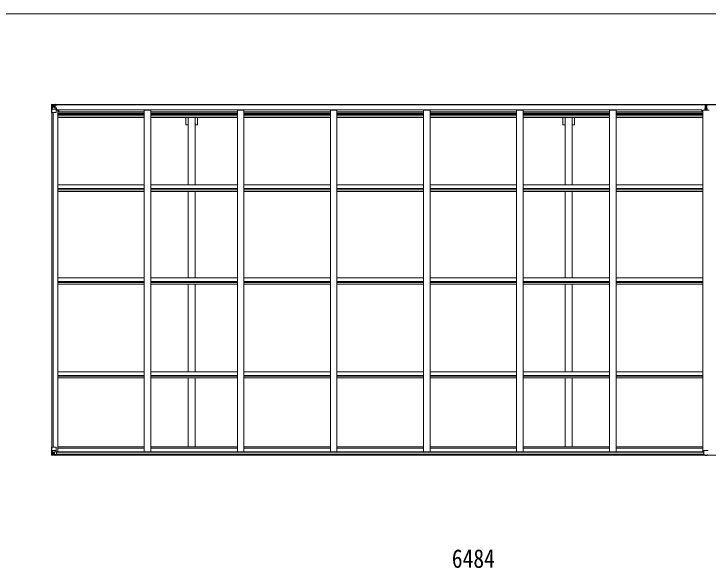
# Model space of a CAD drawing. Units: millimetres at full size, sheet at 1:30; details may follow other scales. Extents: x -8385 to 8479, y -5853 to 5787.
# Drawn here: x -518 to 4823, y 1522 to 5787 of the extents above; entities that cross this region are included whole.
import ezdxf
from ezdxf.enums import TextEntityAlignment as Align

# ---------------------------------------------------------------- set-up
doc = ezdxf.new("R2010")
doc.units = ezdxf.units.MM
doc.header["$LTSCALE"] = 30
for name, color, linetype, lineweight in [('0-1_本体', 4, 'Continuous', 9), ('0-2_部品', 7, 'Continuous', 9), ('0-A_寸法', 6, 'Continuous', 9), ('F-0_240', 7, 'Continuous', 9)]:
    doc.layers.add(name, color=color, linetype=linetype, lineweight=lineweight)
doc.styles.add('ＭＳ ゴシック', font='')
doc.styles.get('ＭＳ ゴシック').set_extended_font_data('MS Gothic')

msp = doc.modelspace()

# ---------------------------------------------------------------- linework, layer by layer
at = {"layer": '0-1_本体'}
for p, q in [((4799.63, 5088.85), (-204.37, 5088.85)), ((4799.63, 5086.79), (-204.37, 5086.79)), ((6236.63, 5088.85), (4812.63, 5088.85)), ((6236.63, 5086.78), (4812.63, 5086.78)), ((-225.87, 2452.98), (-225.87, 5028.08)), ((-216.87, 2452.98), (-216.87, 5028.08)), ((-216.17, 2452.98), (-216.17, 5028.08)), ((-193.87, 5046.55), (-180.87, 5046.55)), ((-180.87, 2416.63), (-180.87, 5046.55)), ((485.13, 5024.14), (-180.87, 5024.14)), ((485.13, 5033.51), (-173.37, 5033.51)), ((485.13, 5046.55), (535.13, 5046.55)), ((485.13, 2416.63), (485.13, 5046.55)), ((535.13, 2416.63), (535.13, 5046.55)), ((1201.13, 5033.51), (535.13, 5033.51)), ((1201.13, 5024.14), (535.13, 5024.14)), ((1201.13, 5046.55), (1251.13, 5046.55)), ((1201.13, 2416.63), (1201.13, 5046.55)), ((1251.13, 2416.63), (1251.13, 5046.55)), ((1917.13, 5033.51), (1251.13, 5033.51)), ((1917.13, 5024.14), (1251.13, 5024.14)), ((1917.13, 5046.55), (1967.13, 5046.55)), ((1917.13, 2416.63), (1917.13, 5046.55)), ((1967.13, 2416.63), (1967.13, 5046.55)), ((2633.13, 5033.51), (1967.13, 5033.51)), ((2633.13, 5024.14), (1967.13, 5024.14)), ((2633.13, 5046.55), (2683.13, 5046.55)), ((2633.13, 2416.63), (2633.13, 5046.55)), ((2683.13, 2416.63), (2683.13, 5046.55)), ((3349.13, 5033.51), (2683.13, 5033.51)), ((3349.13, 5024.14), (2683.13, 5024.14)), ((3349.13, 5046.55), (3399.13, 5046.55)), ((3349.13, 2416.63), (3349.13, 5046.55)), ((3399.13, 2416.63), (3399.13, 5046.55)), ((4065.13, 5033.51), (3399.13, 5033.51)), ((4065.13, 5024.14), (3399.13, 5024.14)), ((4065.13, 5046.55), (4115.13, 5046.55)), ((4065.13, 2416.63), (4065.13, 5046.55)), ((4115.13, 2416.63), (4115.13, 5046.55)), ((4781.13, 5033.51), (4115.13, 5033.51)), ((4781.13, 5024.14), (4115.13, 5024.14)), ((4773.63, 5048.58), (4773.63, 5033.51)), ((-180.87, 5017.07), (485.13, 5017.07)), ((485.13, 5013.29), (-180.87, 5013.29)), ((485.13, 5001.94), (-180.87, 5001.94)), ((485.13, 4989.12), (-180.87, 4989.12)), ((535.13, 5017.07), (1201.13, 5017.07)), ((1201.13, 5013.29), (535.13, 5013.29)), ((1201.13, 5001.94), (535.13, 5001.94)), ((1201.13, 4989.12), (535.13, 4989.12)), ((822.63, 4471.55), (822.63, 4989.12)), ((877.63, 4471.55), (877.63, 4989.12)), ((895.33, 4932.85), (895.33, 4989.12)), ((1251.13, 5017.07), (1917.13, 5017.07)), ((1917.13, 5013.29), (1251.13, 5013.29)), ((1917.13, 5001.94), (1251.13, 5001.94)), ((1917.13, 4989.12), (1251.13, 4989.12)), ((1967.13, 5017.07), (2633.13, 5017.07)), ((2633.13, 5013.29), (1967.13, 5013.29)), ((2633.13, 5001.94), (1967.13, 5001.94)), ((2633.13, 4989.12), (1967.13, 4989.12)), ((2683.13, 5017.07), (3349.13, 5017.07)), ((3349.13, 5013.29), (2683.13, 5013.29)), ((3349.13, 5001.94), (2683.13, 5001.94)), ((3349.13, 4989.12), (2683.13, 4989.12)), ((3399.13, 5017.07), (4065.13, 5017.07)), ((4065.13, 5013.29), (3399.13, 5013.29)), ((4065.13, 5001.94), (3399.13, 5001.94)), ((4065.13, 4989.12), (3399.13, 4989.12)), ((3722.63, 4471.55), (3722.63, 4989.12)), ((3777.63, 4471.55), (3777.63, 4989.12)), ((3795.33, 4932.85), (3795.33, 4989.12)), ((4115.13, 5017.07), (4781.13, 5017.07)), ((4781.13, 5013.29), (4115.13, 5013.29)), ((4781.13, 5001.94), (4115.13, 5001.94)), ((4781.13, 4989.12), (4115.13, 4989.12)), ((895.33, 4932.85), (877.63, 4932.85)), ((3795.33, 4932.85), (3777.63, 4932.85)), ((485.13, 4471.55), (-180.87, 4471.55)), ((485.13, 4442.58), (-180.87, 4442.58)), ((1201.13, 4471.55), (535.13, 4471.55)), ((1201.13, 4442.58), (535.13, 4442.58)), ((1917.13, 4471.55), (1251.13, 4471.55)), ((1917.13, 4442.58), (1251.13, 4442.58)), ((2633.13, 4471.55), (1967.13, 4471.55)), ((2633.13, 4442.58), (1967.13, 4442.58)), ((3349.13, 4471.55), (2683.13, 4471.55)), ((3349.13, 4442.58), (2683.13, 4442.58)), ((4065.13, 4471.55), (3399.13, 4471.55)), ((4065.13, 4442.58), (3399.13, 4442.58)), ((4781.13, 4471.55), (4115.13, 4471.55)), ((4781.13, 4442.58), (4115.13, 4442.58)), ((485.13, 4432.43), (-180.87, 4432.43)), ((485.13, 4419.59), (-180.87, 4419.59)), ((1201.13, 4432.43), (535.13, 4432.43)), ((1201.13, 4419.59), (535.13, 4419.59)), ((822.63, 3756.77), (822.63, 4419.59)), ((877.63, 3756.77), (877.63, 4419.59)), ((1917.13, 4432.43), (1251.13, 4432.43)), ((1917.13, 4419.59), (1251.13, 4419.59)), ((2633.13, 4432.43), (1967.13, 4432.43)), ((2633.13, 4419.59), (1967.13, 4419.59)), ((3349.13, 4432.43), (2683.13, 4432.43)), ((3349.13, 4419.59), (2683.13, 4419.59)), ((4065.13, 4432.43), (3399.13, 4432.43)), ((4065.13, 4419.59), (3399.13, 4419.59)), ((3722.63, 3756.77), (3722.63, 4419.59)), ((3777.63, 3756.77), (3777.63, 4419.59)), ((4781.13, 4432.43), (4115.13, 4432.43)), ((4781.13, 4419.59), (4115.13, 4419.59)), ((485.13, 3756.77), (-180.87, 3756.77)), ((1201.13, 3756.77), (535.13, 3756.77)), ((1917.13, 3756.77), (1251.13, 3756.77)), ((2633.13, 3756.77), (1967.13, 3756.77)), ((3349.13, 3756.77), (2683.13, 3756.77)), ((4065.13, 3756.77), (3399.13, 3756.77)), ((4781.13, 3756.77), (4115.13, 3756.77)), ((485.13, 3727.33), (-180.87, 3727.33)), ((485.13, 3720.18), (-180.87, 3720.18)), ((485.13, 3707.22), (-180.87, 3707.22)), ((1201.13, 3727.33), (535.13, 3727.33)), ((1201.13, 3720.18), (535.13, 3720.18)), ((1201.13, 3707.22), (535.13, 3707.22)), ((822.63, 3032.86), (822.63, 3707.22)), ((877.63, 3032.86), (877.63, 3707.22)), ((1917.13, 3727.33), (1251.13, 3727.33)), ((1917.13, 3720.18), (1251.13, 3720.18)), ((1917.13, 3707.22), (1251.13, 3707.22)), ((2633.13, 3727.33), (1967.13, 3727.33)), ((2633.13, 3720.18), (1967.13, 3720.18)), ((2633.13, 3707.22), (1967.13, 3707.22)), ((3349.13, 3727.33), (2683.13, 3727.33)), ((3349.13, 3720.18), (2683.13, 3720.18)), ((3349.13, 3707.22), (2683.13, 3707.22)), ((4065.13, 3727.33), (3399.13, 3727.33)), ((4065.13, 3720.18), (3399.13, 3720.18)), ((4065.13, 3707.22), (3399.13, 3707.22)), ((3722.63, 3032.86), (3722.63, 3707.22)), ((3777.63, 3032.86), (3777.63, 3707.22)), ((4781.13, 3727.33), (4115.13, 3727.33)), ((4781.13, 3720.18), (4115.13, 3720.18)), ((4781.13, 3707.22), (4115.13, 3707.22)), ((485.13, 3032.86), (-180.87, 3032.86)), ((485.13, 3003.1), (-180.87, 3003.1)), ((485.13, 2998.8), (-180.87, 2998.8)), ((1201.13, 3032.86), (535.13, 3032.86)), ((1201.13, 3003.1), (535.13, 3003.1)), ((1201.13, 2998.8), (535.13, 2998.8)), ((1917.13, 3032.86), (1251.13, 3032.86)), ((1917.13, 3003.1), (1251.13, 3003.1)), ((1917.13, 2998.8), (1251.13, 2998.8)), ((2633.13, 3032.86), (1967.13, 3032.86)), ((2633.13, 3003.1), (1967.13, 3003.1)), ((2633.13, 2998.8), (1967.13, 2998.8)), ((3349.13, 3032.86), (2683.13, 3032.86)), ((3349.13, 3003.1), (2683.13, 3003.1)), ((3349.13, 2998.8), (2683.13, 2998.8)), ((4065.13, 3032.86), (3399.13, 3032.86)), ((4065.13, 3003.1), (3399.13, 3003.1)), ((4065.13, 2998.8), (3399.13, 2998.8)), ((4781.13, 3032.86), (4115.13, 3032.86)), ((4781.13, 3003.1), (4115.13, 3003.1)), ((4781.13, 2998.8), (4115.13, 2998.8)), ((485.13, 2985.79), (-180.87, 2985.79)), ((1201.13, 2985.79), (535.13, 2985.79)), ((822.63, 2453.87), (822.63, 2985.79)), ((877.63, 2453.87), (877.63, 2985.79)), ((1917.13, 2985.79), (1251.13, 2985.79)), ((2633.13, 2985.79), (1967.13, 2985.79)), ((3349.13, 2985.79), (2683.13, 2985.79)), ((4065.13, 2985.79), (3399.13, 2985.79)), ((3722.63, 2453.87), (3722.63, 2985.79)), ((3777.63, 2453.87), (3777.63, 2985.79)), ((4781.13, 2985.79), (4115.13, 2985.79)), ((-189.91, 2416.63), (4790.17, 2416.63)), ((-189.37, 2414.28), (4789.63, 2414.28)), ((484.55, 2444.74), (-181.45, 2444.74)), ((484.82, 2453.87), (-181.18, 2453.87)), ((1200.55, 2444.74), (534.55, 2444.74)), ((1200.82, 2453.87), (534.82, 2453.87)), ((1916.55, 2444.74), (1250.55, 2444.74)), ((1916.82, 2453.87), (1250.82, 2453.87)), ((2632.55, 2444.74), (1966.55, 2444.74)), ((2632.82, 2453.87), (1966.82, 2453.87)), ((3348.55, 2444.74), (2682.55, 2444.74)), ((3348.82, 2453.87), (2682.82, 2453.87)), ((4064.55, 2444.74), (3398.55, 2444.74)), ((4064.82, 2453.87), (3398.82, 2453.87)), ((4780.55, 2444.74), (4114.55, 2444.74)), ((4780.82, 2453.87), (4114.82, 2453.87)), ((-199.37, 2392.13), (4799.63, 2392.13)), ((-199.37, 2391.19), (4799.63, 2391.19)), ((-189.37, 2398.62), (4789.63, 2398.62)), ((4812.63, 2392.13), (6231.63, 2392.13)), ((6231.63, 2391.18), (4812.63, 2391.18))]:
    msp.add_line(p, q, dxfattribs=at)
for points in [[(-173.37, 5033.51), (-173.37, 5048.58), (4773.63, 5048.58)], [(4781.13, 2416.63), (4781.13, 5046.74), (4831.13, 5046.74)], [(822.63, 4932.85), (804.93, 4932.85), (804.93, 4989.12)], [(3722.63, 4932.85), (3704.93, 4932.85), (3704.93, 4989.12)]]:
    msp.add_lwpolyline(points, dxfattribs=at)
at = {"layer": '0-2_部品'}
for p, q in [((-227.87, 5088.79), (-227.87, 5088.75)), ((-226.93, 5089.79), (-226.93, 5089.79)), ((-226.93, 5089.75), (-226.93, 5089.78)), ((-217.96, 5090.18), (-225.88, 5089.7)), ((-225.02, 5088.73), (-225.03, 5088.66)), ((-225.03, 5028.08), (-225.03, 5088.66)), ((-221.06, 5085.29), (-223.79, 5088.96)), ((-220.2, 5081.78), (-217.87, 5081.84)), ((-220.2, 5068.31), (-220.2, 5081.78)), ((-205.87, 5090.96), (-217.87, 5090.18)), ((-217.87, 5081.84), (-205.87, 5081.84)), ((-212.39, 5074.64), (-212.39, 5073.68)), ((-206.87, 5081.84), (-205.87, 5081.84)), ((-199.37, 5091.48), (-205.87, 5091.08)), ((-205.87, 5064.98), (-205.87, 5091.08)), ((-205.87, 5090.19), (-199.37, 5090.59)), ((-204.37, 5085.37), (-205.87, 5085.37)), ((-204.37, 5081.84), (-205.87, 5081.84)), ((-199.37, 5089.67), (-204.37, 5089.58)), ((-203.87, 5085.01), (-204.37, 5085.01)), ((-200.37, 5080.08), (-204.37, 5080.08)), ((-204.26, 5083.71), (-200.37, 5083.71)), ((-203.87, 5086.04), (-203.87, 5084.08)), ((-195.87, 5086.04), (-203.87, 5086.04)), ((-195.87, 5086.01), (-203.87, 5086.01)), ((-193.87, 5084.17), (-203.87, 5084.08)), ((-203.87, 5083.92), (-203.87, 5084.08)), ((-203.87, 5084.08), (-203.87, 5084.08)), ((-200.37, 5063.98), (-200.37, 5083.95)), ((-199.37, 5090.59), (-199.37, 5091.48)), ((-199.37, 5090.08), (-199.37, 5090.59)), ((-199.37, 5090.08), (-199.37, 5089.67)), ((-199.37, 5089.67), (-199.37, 5088.85)), ((-194.37, 5089.28), (-194.37, 5088.85)), ((-194.07, 5089.28), (-194.37, 5089.28)), ((-194.07, 5089.28), (-192.38, 5088.85)), ((-193.87, 5085.78), (-188.87, 5085.78)), ((-193.87, 5084.17), (-193.87, 5085.78)), ((-188.87, 5086.79), (-188.87, 5085.78)), ((-188.87, 5085.78), (-187.87, 5085.78)), ((-187.87, 5085.78), (-187.87, 5086.79)), ((-187.87, 5085.78), (-187.87, 5084.21)), ((-187.87, 5084.1), (-187.87, 5084.21)), ((4799.63, 5090.57), (4804.47, 5090.86)), ((4799.63, 5087.57), (4799.63, 5090.57)), ((4804.63, 5087.87), (4799.63, 5087.57)), ((4799.63, 5086.07), (4799.63, 5087.57)), ((4800.63, 5085.07), (4804.63, 5085.07)), ((4800.63, 5083.24), (4800.63, 5085.07)), ((4800.63, 5083.24), (4804.63, 5083.17)), ((4800.63, 5079.64), (4800.63, 5083.24)), ((4800.63, 5079.64), (4804.63, 5079.57)), ((4800.63, 5071.4), (4800.63, 5079.64)), ((4804.47, 5090.86), (4806.13, 5090.97)), ((4806.13, 5087.96), (4804.63, 5087.87)), ((4804.63, 5085.07), (4804.63, 5087.87)), ((4804.63, 5085.07), (4804.63, 5074.35)), ((4804.63, 5074.35), (4807.63, 5074.35)), ((4804.63, 5067.28), (4804.63, 5074.35)), ((4806.13, 5090.97), (4806.13, 5087.96)), ((4812.63, 5087.56), (4806.13, 5087.96)), ((4807.63, 5085.07), (4811.63, 5085.07)), ((4807.63, 5085.07), (4807.63, 5074.35)), ((4807.63, 5083.17), (4811.63, 5083.17)), ((4807.63, 5067.28), (4807.63, 5074.35)), ((4811.63, 5083.17), (4811.63, 5085.07)), ((4812.63, 5086.07), (4812.63, 5087.56)), ((-225.03, 5028.08), (-194.87, 5028.08)), ((-224.48, 5054.96), (-220.34, 5067.05)), ((-224.48, 5054.96), (-217.87, 5054.75)), ((-217.87, 5068.28), (-220.2, 5068.31)), ((-217.87, 5068.28), (-205.87, 5068.28)), ((-217.87, 5068.28), (-217.87, 5068.28)), ((-217.87, 5054.75), (-193.87, 5054.75)), ((-204.37, 5068.28), (-205.87, 5068.28)), ((-205.04, 5064.72), (-194.7, 5063.07)), ((-205.04, 5064.09), (-205.04, 5064.72)), ((-194.7, 5062.44), (-205.04, 5064.09)), ((-200.37, 5071.88), (-204.37, 5071.88)), ((-194.7, 5063.07), (-194.7, 5062.44)), ((-194.42, 5062.99), (-190.37, 5062.96)), ((-193.87, 5029.08), (-193.87, 5062.18)), ((-189.37, 5051.08), (-193.87, 5051.08)), ((-173.37, 5047.77), (-193.87, 5047.77)), ((-189.37, 5062.95), (-190.37, 5062.96)), ((-190.37, 5061.22), (-189.37, 5061.23)), ((-189.37, 5047.77), (-189.37, 5062.95)), ((4797.63, 5059.51), (4804.63, 5059.57)), ((4797.63, 5058.13), (4804.63, 5058.07)), ((4797.63, 5046.74), (4797.63, 5057.63)), ((4800.63, 5071.4), (4804.63, 5071.37)), ((4800.63, 5059.53), (4800.63, 5071.4)), ((4804.63, 5067.28), (4807.63, 5067.28)), ((4804.63, 5057.64), (4804.63, 5067.28)), ((4804.63, 5057.64), (4807.63, 5057.64)), ((4804.63, 5050.57), (4804.63, 5057.64)), ((4804.63, 5050.57), (4807.63, 5050.57)), ((4804.63, 5050.57), (4804.63, 5046.74)), ((4807.63, 5057.64), (4807.63, 5067.28)), ((4814.63, 5059.01), (4807.63, 5059.07)), ((4807.63, 5050.57), (4807.63, 5057.64)), ((4807.63, 5050.57), (4807.63, 5046.74)), ((4811.63, 5059.53), (4811.63, 5071.37)), ((4814.63, 5058.13), (4814.63, 5059.01)), ((4814.63, 5046.74), (4814.63, 5057.63)), ((-227.87, 2452.98), (-194.87, 2452.98)), ((-227.87, 2392.27), (-227.87, 2452.98)), ((-225.03, 2452.98), (-225.03, 2392.4)), ((-224.48, 2426.1), (-217.87, 2426.32)), ((-224.48, 2426.1), (-220.34, 2414.02)), ((-217.87, 2412.78), (-220.2, 2412.75)), ((-220.2, 2412.75), (-220.2, 2399.28)), ((-217.87, 2426.32), (-193.87, 2426.32)), ((-217.87, 2412.78), (-217.87, 2412.78)), ((-205.87, 2412.78), (-217.87, 2412.78)), ((-213.35, 2406.42), (-213.35, 2407.38)), ((-205.87, 2416.77), (-199.37, 2416.77)), ((-205.87, 2416.77), (-205.87, 2389.98)), ((-194.69, 2418.63), (-205.04, 2416.97)), ((-205.04, 2416.97), (-205.04, 2416.77)), ((-202.35, 2416.77), (-194.69, 2417.99)), ((-199.37, 2416.77), (-190.37, 2416.74)), ((-194.69, 2417.99), (-194.69, 2418.63)), ((-193.87, 2451.98), (-193.87, 2418.89)), ((-189.37, 2415.83), (-189.37, 2395.67)), ((4789.63, 2394.72), (4789.63, 2427.04)), ((4821.63, 2428.04), (4790.63, 2428.04)), ((-226.93, 2391.32), (-226.93, 2391.27)), ((-217.96, 2390.89), (-225.88, 2391.36)), ((-225.02, 2392.33), (-225.03, 2392.4)), ((-221.06, 2395.77), (-223.79, 2392.11)), ((-220.2, 2399.28), (-217.87, 2399.22)), ((-217.87, 2399.23), (-205.87, 2399.23)), ((-205.87, 2390.1), (-217.87, 2390.88)), ((-199.37, 2389.59), (-199.37, 2395.53)), ((-190.37, 2394.96), (-199.37, 2394.9)), ((4789.63, 2394.72), (4789.63, 2394.69)), ((4799.63, 2393.96), (4790.63, 2394.01)), ((4812.63, 2393.96), (4821.63, 2394.01))]:
    msp.add_line(p, q, dxfattribs=at)
for points in [[(-227.87, 5088.75), (-227.87, 5028.08), (-225.03, 5028.08)], [(-226.93, 5089.79), (-217.87, 5090.35), (-205.87, 5091.08)], [(-214.31, 5075.6), (-215.27, 5075.6), (-215.27, 5076.56), (-214.31, 5076.56)], [(-213.35, 5077.52), (-213.35, 5078.48), (-212.39, 5078.48), (-212.39, 5077.52)], [(-212.39, 5073.68), (-213.35, 5073.68), (-213.35, 5074.64)], [(-211.43, 5076.56), (-210.47, 5076.56), (-210.47, 5075.6), (-211.43, 5075.6)], [(-199.37, 5090.08), (-204.37, 5090.08), (-204.37, 5064.62)], [(-203.87, 5085.01), (-195.87, 5085.01), (-195.87, 5086.79)], [(-188.87, 5084.05), (-203.87, 5083.92), (-203.87, 5083.92)], [(-193.87, 5084.17), (-193.87, 5084.16), (-187.87, 5084.21)], [(4806.13, 5090.97), (4812.63, 5090.57), (4812.63, 5087.56)], [(4807.63, 5079.57), (4811.63, 5079.57), (4811.63, 5083.17)], [(4807.63, 5071.37), (4811.63, 5071.37), (4811.63, 5079.57)], [(-190.37, 5062.96), (-190.37, 5061.22), (-193.87, 5061.2)], [(4804.63, 5059.07), (4797.63, 5059.01), (4797.63, 5059.51)], [(4804.63, 5057.57), (4797.63, 5057.63), (4797.63, 5058.13), (4797.63, 5059.01)], [(4807.63, 5059.57), (4814.63, 5059.51), (4814.63, 5059.01)], [(4807.63, 5058.07), (4814.63, 5058.13), (4814.63, 5057.63), (4807.63, 5057.57)], [(-214.31, 2404.5), (-215.27, 2404.5), (-215.27, 2405.46), (-214.31, 2405.46)], [(-213.35, 2407.38), (-212.39, 2407.38), (-212.39, 2406.42)], [(-212.39, 2403.54), (-212.39, 2402.58), (-213.35, 2402.58), (-213.35, 2403.54)], [(-211.43, 2405.46), (-210.47, 2405.46), (-210.47, 2404.5), (-211.43, 2404.5)], [(-226.93, 2391.27), (-217.87, 2390.72), (-199.37, 2389.59)], [(-189.37, 2395.67), (-189.38, 2395.57), (-199.37, 2395.53)], [(4806.13, 2388.53), (4799.63, 2388.92), (4799.63, 2393.96)], [(4806.13, 2388.53), (4812.63, 2388.92), (4812.63, 2393.96)]]:
    msp.add_lwpolyline(points, dxfattribs=at)
for centre in [(-212.87, 5076.08), (-212.87, 2404.98)]:
    msp.add_circle(centre, 5.3, dxfattribs=at)
for centre, radius, start, end in [((-226.87, 5088.79), 0.999, 93.4424, 179.95083), ((-226.87, 5088.79), 1, 93.50017, 180.00079), ((-226.87, 5088.75), 0.999, 93.4424, 179.95083), ((-225.72, 5102.4), 12.7, 269.24466, 275.10311), ((-223.74, 5088.79), 1.28, 131.17831, 182.45895), ((-214.31, 5077.52), 0.96, 270, 0), ((-214.31, 5074.64), 0.96, 0, 90), ((-211.43, 5077.52), 0.96, 180, 270), ((-211.43, 5074.64), 0.96, 90, 180), ((-203.87, 5086.54), 0.5, 179.99802, 269.99691), ((-203.87, 5086.51), 0.5, 180.00109, 270.00109), ((-203.87, 5083.58), 0.5, 90.52895, 180.04464), ((-203.86, 5083.41), 0.513, 91.88028, 181.04707), ((-188.73, 5091.74), 7.69, 268.96999, 276.43426), ((4800.63, 5086.07), 1, 180, 270), ((4811.63, 5086.07), 1, 270, 0), ((-204.93, 5065.65), 0.937, 182.32209, 263.26766), ((-204.93, 5065.02), 0.937, 182.32209, 263.26766), ((-194.87, 5029.08), 1, 270, 0), ((-194.8, 5062.14), 0.937, 2.32209, 83.26766), ((-194.8, 5061.51), 0.937, 2.32209, 83.26766), ((-214.31, 2406.42), 0.96, 270, 0), ((-214.31, 2403.54), 0.96, 0, 90), ((-211.43, 2406.42), 0.96, 180, 270), ((-211.43, 2403.54), 0.96, 90, 180), ((-204.93, 2416.04), 0.937, 96.73234, 129.06602), ((-194.87, 2451.98), 1, 0, 90), ((-194.8, 2419.56), 0.937, 276.73234, 357.67791), ((-194.8, 2418.92), 0.937, 276.73234, 357.67791), ((4790.63, 2427.04), 1, 90, 180), ((4821.63, 2427.04), 1, 0, 90), ((-226.87, 2392.31), 0.999, 180.04917, 266.5576), ((-226.87, 2392.27), 0.999, 180.04917, 266.5576), ((-226.87, 2392.27), 1, 179.99921, 266.49983), ((-225.72, 2378.66), 12.7, 84.89689, 90.75534), ((-223.74, 2392.27), 1.28, 177.54105, 228.82169)]:
    msp.add_arc(centre, radius, start, end, dxfattribs=at)
for centre, major_axis, ratio, start_param, end_param in [((-25.93, 5102.1), (201, 12.36), 0.060933, 3.1373463, 3.1378449), ((-224.93, 5089.87), (2, 0.12), 0.060933, 3.1378449, 4.2119296), ((-224.74, 5086.77), (-0.02, 3), 0.466854, 5.5234897, 6.1575023), ((-223.07, 5081.7), (0.03, 5), 0.573921, 4.7320603, 5.5159136), ((-299.62, 5081.84), (81.75, 0), 0.061163, 0, 0.0007725), ((4804.66, 5087.87), (0.18, -2.99), 0.008711, 3.1415927, 4.7113235), ((4632.76, 5077.36), (171.87, 10.52), 0.017422, 6.2821194, 6.2831848), ((-223.76, 5057.31), (0.85, 2.32), 0.403757, 2.3087461, 3.2744049), ((-221.61, 5068.33), (0, 3), 0.468246, 4.2703918, 4.7058971), ((-223.76, 2423.75), (0.85, -2.32), 0.403757, 3.0087805, 3.9744392), ((-221.61, 2412.73), (0, -3), 0.468246, 1.5772882, 2.0127935), ((-190.37, 2415.83), (1, -0.021), 0.906239, 0.0187047, 1.589501), ((-224.93, 2391.19), (2, -0.12), 0.060933, 2.0712557, 3.1453404), ((-25.93, 2378.96), (201, -12.36), 0.060933, 3.1453404, 3.145839), ((-224.74, 2394.29), (-0.02, -3), 0.466854, 0.125683, 0.7596956), ((-223.07, 2399.36), (0.03, -5), 0.573921, 0.7672717, 1.551125), ((-299.62, 2399.23), (81.75, 0), 0.061163, 6.2824128, 6.2831853), ((-190.37, 2395.67), (1, 0.012), 0.707053, 4.7036637, 6.124411), ((4790.63, 2394.72), (1, -0.012), 0.707053, 3.2044821, 4.7211143), ((4821.63, 2394.72), (-1, -0.012), 0.707053, 1.562071, 3.0787032)]:
    msp.add_ellipse(centre, major_axis=major_axis, ratio=ratio, start_param=start_param, end_param=end_param, dxfattribs=at)
at = {"layer": 'F-0_240', "color": 5}
msp.add_line((-8385.45, 5787.34), (8054.55, 5787.34), dxfattribs=at)

# ---------------------------------------------------------------- texts
at = {"layer": '0-A_寸法', "color": 7, "style": 'ＭＳ ゴシック', "width": 0.85}
msp.add_text('6484', height=143, dxfattribs=at).set_placement((2851.13, 1481.02), align=Align.BOTTOM_LEFT)

doc.saveas('drawing.dxf')
